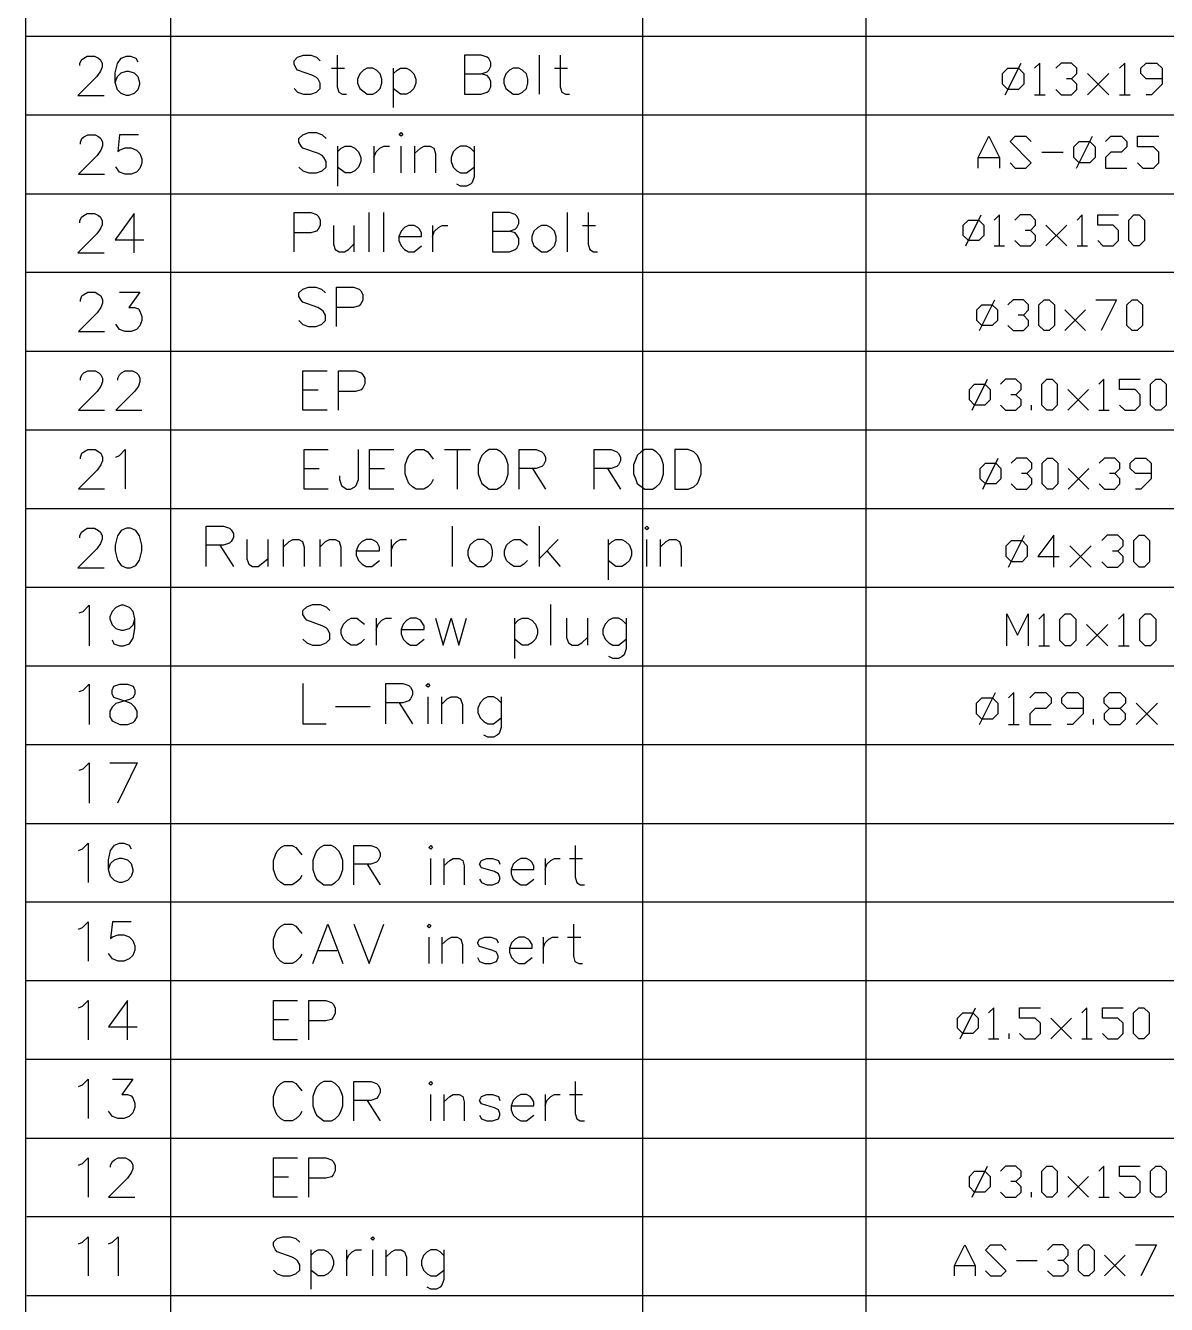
# Model space of a CAD drawing. Header units: inches. Extents: x 2 to 1172, y 492 to 1320.
# Drawn here: x 948.4 to 1066, y 628.4 to 760.3 of the extents above; entities that cross this region are included whole.
import ezdxf

# ---------------------------------------------------------------- set-up
doc = ezdxf.new("R2010")
doc.units = ezdxf.units.IN
doc.header["$MEASUREMENT"] = 0

# ---------------------------------------------------------------- blocks, each defined once
blk = doc.blocks.new('AHH1270-500010_1')
at = {"color": 4, "transparency": 33554687}
for points in [[(946.99, 546.64), (946.99, 773.82)], [(961.94, 546.64), (961.94, 773.82)], [(1010.62, 546.64), (1010.62, 773.82)], [(1033.62, 546.64), (1033.62, 773.82)], [(1160.69, 757.59), (946.99, 757.59)], [(1160.69, 749.48), (947.03, 749.48)], [(1160.65, 741.36), (946.99, 741.36)], [(1160.69, 733.26), (946.99, 733.26)], [(1160.69, 725.13), (947.03, 725.13)], [(1160.65, 717.03), (946.95, 717.03)], [(1160.65, 708.91), (946.99, 708.91)], [(1160.69, 700.8), (946.99, 700.8)], [(1160.69, 692.68), (947.03, 692.68)], [(1160.69, 684.58), (947.03, 684.58)], [(1160.69, 676.45), (947.03, 676.45)], [(1160.69, 668.35), (947.03, 668.35)], [(1160.69, 660.23), (947.03, 660.23)], [(1160.69, 652.12), (947.03, 652.12)], [(1160.72, 644), (947.03, 644)], [(1160.72, 635.9), (947.08, 635.9)], [(1160.72, 627.77), (947.08, 627.77)]]:
    blk.add_lwpolyline(points, dxfattribs=at)
at = {"transparency": 33554687}
for points in [[(952.56, 754.61), (952.56, 754.82), (952.74, 755.19), (952.95, 755.37), (953.32, 755.58), (954.08, 755.58), (954.47, 755.37), (954.69, 755.19), (954.85, 754.82), (954.85, 754.43), (954.69, 754.02), (954.3, 753.47), (952.35, 751.52), (955.06, 751.52)], [(956.21, 752.87), (956.42, 753.47), (956.81, 753.85), (957.36, 754.02), (957.58, 754.02), (958.16, 753.85), (958.53, 753.47), (958.71, 752.87), (958.71, 752.66), (958.53, 752.11), (958.16, 751.74), (957.58, 751.52), (957.36, 751.52), (956.81, 751.74), (956.42, 752.11), (956.21, 752.87), (956.21, 753.85), (956.42, 754.82), (956.81, 755.37), (957.36, 755.58), (957.77, 755.58), (958.32, 755.37), (958.53, 754.98)], [(974.64, 752.23), (975.01, 751.86), (975.61, 751.65), (976.38, 751.65), (976.96, 751.86), (977.33, 752.23), (977.33, 752.78), (977.12, 753.21), (976.96, 753.37), (976.57, 753.58), (975.01, 754.13), (974.85, 754.34), (974.64, 754.73), (974.64, 755.11), (975.01, 755.48), (975.61, 755.69), (976.38, 755.69), (976.96, 755.48), (977.33, 755.11)], [(979.09, 755.69), (979.09, 752.41), (979.27, 751.86), (979.64, 751.65), (980.06, 751.65)], [(992.21, 751.65), (993.95, 751.65), (994.54, 751.86), (994.71, 752.02), (994.93, 752.41), (994.93, 753), (994.71, 753.37), (994.54, 753.58), (993.95, 753.76), (994.54, 753.97), (994.71, 754.13), (994.93, 754.56), (994.93, 754.93), (994.71, 755.32), (994.54, 755.48), (993.95, 755.69), (992.21, 755.69), (992.21, 751.65)], [(999.94, 751.65), (999.94, 755.69)], [(1002.07, 755.69), (1002.07, 752.41), (1002.25, 751.86), (1002.62, 751.65), (1003.05, 751.65)], [(978.5, 754.34), (979.85, 754.34)], [(982.17, 751.65), (982.76, 751.65), (983.15, 751.86), (983.52, 752.23), (983.7, 752.78), (983.7, 753.21), (983.52, 753.76), (983.15, 754.13), (982.76, 754.34), (982.17, 754.34), (981.8, 754.13), (981.41, 753.76), (981.2, 753.21), (981.2, 752.78), (981.41, 752.23), (982.17, 751.65)], [(984.87, 754.34), (984.87, 750.28)], [(984.87, 753.76), (985.26, 754.13), (985.63, 754.34), (986.22, 754.34), (986.61, 754.13), (986.98, 753.76), (987.19, 753.21), (987.19, 752.78), (986.98, 752.23), (986.61, 751.86), (986.22, 751.65), (985.63, 751.65), (984.87, 752.23)], [(997.25, 751.65), (997.83, 751.65), (998.21, 751.86), (998.6, 752.23), (998.76, 752.78), (998.76, 753.21), (998.6, 753.76), (998.21, 754.13), (997.83, 754.34), (997.25, 754.34), (996.86, 754.13), (996.49, 753.76), (996.27, 753.21), (996.27, 752.78), (996.49, 752.23), (997.25, 751.65)], [(1001.49, 754.34), (1002.83, 754.34)], [(1048.25, 752.13), (1047.7, 752.68), (1047.7, 753.78), (1048.25, 754.33), (1049.33, 754.33), (1049.88, 753.78), (1049.88, 752.68), (1049.33, 752.13), (1048.25, 752.13)], [(1047.97, 751.58), (1049.62, 754.87)], [(1051.53, 751.58), (1051.53, 754.87), (1050.98, 754.33)], [(1054.81, 753.23), (1055.36, 753.78), (1055.36, 754.33), (1054.81, 754.87), (1053.73, 754.87), (1053.18, 754.33)], [(1060.31, 751.58), (1060.31, 754.87), (1059.76, 754.33)], [(1064.14, 753.23), (1062.49, 753.23), (1061.94, 753.78), (1061.94, 754.33), (1062.49, 754.87), (1063.59, 754.87), (1064.14, 754.33), (1064.14, 752.68), (1063.04, 751.58), (1062.49, 751.58)], [(992.21, 753.76), (993.95, 753.76)], [(1053.18, 752.13), (1053.73, 751.58), (1054.81, 751.58), (1055.36, 752.13), (1055.36, 752.68), (1054.81, 753.23), (1054.28, 753.23)], [(1056.46, 751.58), (1058.66, 753.78)], [(1056.46, 753.78), (1058.66, 751.58)], [(1050.98, 751.58), (1052.08, 751.58)], [(1059.76, 751.58), (1060.84, 751.58)], [(975.15, 744.15), (975.54, 743.76), (976.16, 743.54), (976.94, 743.54), (977.55, 743.76), (977.94, 744.15), (977.94, 744.71), (977.72, 745.14), (977.55, 745.32), (977.16, 745.53), (975.54, 746.1), (975.38, 746.31), (975.15, 746.7), (975.15, 747.09), (975.54, 747.48), (976.16, 747.71), (976.94, 747.71), (977.55, 747.48), (977.94, 747.09)], [(985.69, 747.32), (985.47, 747.48), (985.69, 747.71), (985.86, 747.48), (985.69, 747.32)], [(952.61, 746.5), (952.61, 746.7), (952.77, 747.09), (952.98, 747.25), (953.36, 747.46), (954.12, 747.46), (954.51, 747.25), (954.72, 747.09), (954.88, 746.7), (954.88, 746.33), (954.72, 745.9), (954.33, 745.35), (952.4, 743.42), (955.09, 743.42)], [(958.59, 747.46), (956.64, 747.46), (956.46, 745.74), (956.64, 745.9), (957.22, 746.11), (957.83, 746.11), (958.38, 745.9), (958.75, 745.53), (958.96, 744.98), (958.96, 744.55), (958.75, 744), (958.38, 743.61), (957.83, 743.42), (957.22, 743.42), (956.64, 743.61), (956.26, 744.16)], [(979.12, 746.31), (979.12, 742.16)], [(979.12, 745.71), (979.51, 746.1), (979.9, 746.31), (980.51, 746.31), (980.9, 746.1), (981.29, 745.71), (981.52, 745.14), (981.52, 744.71), (981.29, 744.15), (980.9, 743.76), (980.51, 743.54), (979.9, 743.54), (979.12, 744.15)], [(982.88, 746.31), (982.88, 743.54)], [(982.88, 745.14), (983.11, 745.71), (983.5, 746.1), (983.89, 746.31), (984.5, 746.31)], [(985.69, 743.54), (985.69, 746.31)], [(987.05, 746.31), (987.05, 743.54)], [(987.05, 745.53), (987.67, 746.1), (988.06, 746.31), (988.67, 746.31), (989.06, 746.1), (989.23, 745.53), (989.23, 743.54)], [(993.21, 745.71), (992.82, 746.1), (992.42, 746.31), (991.82, 746.31), (991.43, 746.1), (991.04, 745.71), (990.83, 745.14), (990.83, 744.71), (991.04, 744.15), (991.43, 743.76), (991.82, 743.54), (992.42, 743.54), (993.21, 744.15)], [(993.21, 746.31), (993.21, 743.15), (992.99, 742.55), (992.82, 742.37), (992.42, 742.16), (991.82, 742.16), (991.43, 742.37)], [(1045.18, 744.04), (1045.18, 745.14), (1046.27, 747.34), (1047.37, 745.14), (1047.37, 744.04)], [(1048.47, 744.59), (1049.01, 744.04), (1050.11, 744.04), (1050.66, 744.59), (1048.47, 746.79), (1049.01, 747.34), (1050.11, 747.34), (1050.66, 746.79)], [(1055.59, 744.59), (1055.04, 745.14), (1055.04, 746.24), (1055.59, 746.79), (1056.69, 746.79), (1057.24, 746.24), (1057.24, 745.14), (1056.69, 744.59), (1055.59, 744.59)], [(1055.31, 744.04), (1056.96, 747.34)], [(1058.33, 746.79), (1058.88, 747.34), (1059.97, 747.34), (1060.52, 746.79), (1060.52, 746.24), (1059.97, 745.69), (1058.88, 745.69), (1058.33, 745.14), (1058.33, 744.04), (1060.52, 744.04)], [(1061.62, 744.59), (1062.17, 744.04), (1063.27, 744.04), (1063.81, 744.59), (1063.81, 745.69), (1063.27, 746.24), (1061.62, 746.24), (1061.62, 747.34), (1063.81, 747.34)], [(1045.18, 745.14), (1047.37, 745.14)], [(1051.75, 745.69), (1053.94, 745.69)], [(952.56, 738.38), (952.56, 738.59), (952.74, 738.97), (952.95, 739.14), (953.32, 739.36), (954.08, 739.36), (954.47, 739.14), (954.69, 738.97), (954.85, 738.59), (954.85, 738.2), (954.69, 737.8), (954.3, 737.25), (952.35, 735.3), (955.06, 735.3)], [(958.16, 735.3), (958.16, 739.36), (956.21, 736.64), (959.14, 736.64)], [(974.64, 735.42), (974.64, 739.46), (976.38, 739.46), (976.96, 739.25), (977.12, 739.09), (977.33, 738.72), (977.33, 738.12), (977.12, 737.74), (976.96, 737.53), (976.38, 737.35), (974.64, 737.35)], [(982.37, 735.42), (982.37, 739.46)], [(983.91, 735.42), (983.91, 739.46)], [(995.1, 735.42), (996.84, 735.42), (997.43, 735.63), (997.6, 735.79), (997.82, 736.18), (997.82, 736.77), (997.6, 737.14), (997.43, 737.35), (996.84, 737.53), (997.43, 737.74), (997.6, 737.9), (997.82, 738.33), (997.82, 738.72), (997.6, 739.09), (997.43, 739.25), (996.84, 739.46), (995.1, 739.46), (995.1, 735.42)], [(1002.83, 735.42), (1002.83, 739.46)], [(1004.98, 739.46), (1004.98, 736.18), (1005.14, 735.63), (1005.53, 735.42), (1005.94, 735.42)], [(1044.17, 736.56), (1043.62, 737.09), (1043.62, 738.15), (1044.17, 738.68), (1045.24, 738.68), (1045.77, 738.15), (1045.77, 737.09), (1045.24, 736.56), (1044.17, 736.56)], [(1043.91, 736.02), (1045.5, 739.22)], [(1047.37, 736.02), (1047.37, 739.22), (1046.83, 738.68)], [(1050.58, 737.62), (1051.11, 738.15), (1051.11, 738.68), (1050.58, 739.22), (1049.51, 739.22), (1048.98, 738.68)], [(1055.91, 736.02), (1055.91, 739.22), (1055.38, 738.68)], [(1057.51, 736.56), (1058.04, 736.02), (1059.12, 736.02), (1059.66, 736.56), (1059.66, 737.62), (1059.12, 738.15), (1057.51, 738.15), (1057.51, 739.22), (1059.66, 739.22)], [(1061.25, 736.02), (1060.72, 736.56), (1060.72, 738.68), (1061.25, 739.22), (1061.78, 739.22), (1062.32, 738.68), (1062.32, 736.56), (1061.78, 736.02), (1061.25, 736.02)], [(978.7, 738.12), (978.7, 736.18), (978.89, 735.63), (979.28, 735.42), (979.83, 735.42), (980.26, 735.63), (980.81, 736.18)], [(980.81, 738.12), (980.81, 735.42)], [(985.46, 736.98), (987.78, 736.98), (987.78, 737.35), (987.57, 737.74), (987.39, 737.9), (987.02, 738.12), (986.43, 738.12), (986.04, 737.9), (985.67, 737.53), (985.46, 736.98), (985.46, 736.56), (985.67, 736.01), (986.04, 735.63), (986.43, 735.42), (987.02, 735.42), (987.78, 736.01)], [(988.93, 738.12), (988.93, 735.42)], [(988.93, 736.98), (989.14, 737.53), (989.52, 737.9), (989.91, 738.12), (990.49, 738.12)], [(995.1, 737.53), (996.84, 737.53)], [(1000.14, 735.42), (1000.72, 735.42), (1001.11, 735.63), (1001.49, 736.01), (1001.66, 736.56), (1001.66, 736.98), (1001.49, 737.53), (1001.11, 737.9), (1000.72, 738.12), (1000.14, 738.12), (999.77, 737.9), (999.38, 737.53), (999.16, 736.98), (999.16, 736.56), (999.38, 736.01), (1000.14, 735.42)], [(1004.38, 738.12), (1005.74, 738.12)], [(1048.98, 736.56), (1049.51, 736.02), (1050.58, 736.02), (1051.11, 736.56), (1051.11, 737.09), (1050.58, 737.62), (1050.04, 737.62)], [(1052.17, 736.02), (1054.32, 738.15)], [(1052.17, 738.15), (1054.32, 736.02)], [(1046.83, 736.02), (1047.9, 736.02)], [(1055.38, 736.02), (1056.45, 736.02)], [(975.15, 728.31), (975.54, 727.92), (976.13, 727.72), (976.89, 727.72), (977.47, 727.92), (977.87, 728.31), (977.87, 728.86), (977.65, 729.28), (977.47, 729.44), (977.1, 729.66), (975.54, 730.21), (975.36, 730.42), (975.15, 730.79), (975.15, 731.18), (975.54, 731.55), (976.13, 731.77), (976.89, 731.77), (977.47, 731.55), (977.87, 731.18)], [(979.02, 727.72), (979.02, 731.77), (980.76, 731.77), (981.34, 731.55), (981.52, 731.39), (981.73, 731), (981.73, 730.42), (981.52, 730.05), (981.34, 729.83), (980.76, 729.66), (979.02, 729.66)], [(952.61, 730.28), (952.61, 730.47), (952.77, 730.86), (952.98, 731.02), (953.36, 731.24), (954.12, 731.24), (954.51, 731.02), (954.72, 730.86), (954.88, 730.47), (954.88, 730.1), (954.72, 729.67), (954.33, 729.12), (952.4, 727.19), (955.09, 727.19)], [(956.64, 731.24), (958.75, 731.24), (957.61, 729.67), (958.2, 729.67), (958.59, 729.52), (958.75, 729.3), (958.96, 728.75), (958.96, 728.33), (958.75, 727.78), (958.38, 727.4), (957.83, 727.19), (957.22, 727.19), (956.64, 727.4), (956.26, 727.94)], [(1045.31, 727.28), (1046.9, 730.47)], [(1049.85, 728.88), (1050.38, 729.41), (1050.38, 729.94), (1049.85, 730.47), (1048.78, 730.47), (1048.25, 729.94)], [(1051.98, 727.28), (1051.44, 727.81), (1051.44, 729.94), (1051.98, 730.47), (1052.51, 730.47), (1053.04, 729.94), (1053.04, 727.81), (1052.51, 727.28), (1051.98, 727.28)], [(1057.31, 730.47), (1059.46, 730.47), (1057.85, 727.28)], [(1061.06, 727.28), (1060.52, 727.81), (1060.52, 729.94), (1061.06, 730.47), (1061.59, 730.47), (1062.12, 729.94), (1062.12, 727.81), (1061.59, 727.28), (1061.06, 727.28)], [(1045.57, 727.81), (1045.04, 728.34), (1045.04, 729.41), (1045.57, 729.94), (1046.64, 729.94), (1047.17, 729.41), (1047.17, 728.34), (1046.64, 727.81), (1045.57, 727.81)], [(1054.12, 727.28), (1056.25, 729.41)], [(1054.12, 729.41), (1056.25, 727.28)], [(1048.25, 727.81), (1048.78, 727.28), (1049.85, 727.28), (1050.38, 727.81), (1050.38, 728.34), (1049.85, 728.88), (1049.32, 728.88)], [(952.61, 722.16), (952.61, 722.37), (952.77, 722.74), (952.98, 722.92), (953.36, 723.13), (954.12, 723.13), (954.51, 722.92), (954.72, 722.74), (954.88, 722.37), (954.88, 722), (954.72, 721.57), (954.33, 721.02), (952.4, 719.07), (955.09, 719.07)], [(956.46, 722.16), (956.46, 722.37), (956.64, 722.74), (956.85, 722.92), (957.22, 723.13), (957.99, 723.13), (958.38, 722.92), (958.59, 722.74), (958.75, 722.37), (958.75, 722), (958.59, 721.57), (958.2, 721.02), (956.26, 719.07), (958.96, 719.07)], [(978.06, 719.07), (975.56, 719.07), (975.56, 723.13), (978.06, 723.13)], [(979.23, 719.07), (979.23, 723.13), (980.97, 723.13), (981.55, 722.92), (981.73, 722.74), (981.94, 722.37), (981.94, 721.78), (981.73, 721.39), (981.55, 721.18), (980.97, 721.02), (979.23, 721.02)], [(1044.81, 719.6), (1044.28, 720.13), (1044.28, 721.22), (1044.81, 721.75), (1045.88, 721.75), (1046.41, 721.22), (1046.41, 720.13), (1045.88, 719.6), (1044.81, 719.6)], [(1044.55, 719.07), (1046.14, 722.28)], [(1049.07, 720.67), (1049.62, 721.22), (1049.62, 721.75), (1049.07, 722.28), (1048, 722.28), (1047.47, 721.75)], [(1052.28, 719.07), (1051.75, 719.6), (1051.75, 721.75), (1052.28, 722.28), (1052.81, 722.28), (1053.34, 721.75), (1053.34, 719.6), (1052.81, 719.07), (1052.28, 719.07)], [(1054.42, 719.07), (1056.55, 721.22)], [(1054.42, 721.22), (1056.55, 719.07)], [(1058.15, 719.07), (1058.15, 722.28), (1057.62, 721.75)], [(1059.76, 719.6), (1060.29, 719.07), (1061.36, 719.07), (1061.89, 719.6), (1061.89, 720.67), (1061.36, 721.22), (1059.76, 721.22), (1059.76, 722.28), (1061.89, 722.28)], [(1063.49, 719.07), (1062.95, 719.6), (1062.95, 721.75), (1063.49, 722.28), (1064.02, 722.28), (1064.57, 721.75), (1064.57, 719.6), (1064.02, 719.07), (1063.49, 719.07)], [(975.56, 721.18), (977.14, 721.18)], [(1047.47, 719.6), (1048, 719.07), (1049.07, 719.07), (1049.62, 719.6), (1049.62, 720.13), (1049.07, 720.67), (1048.54, 720.67)], [(1050.68, 719.07), (1050.68, 719.6)], [(1057.62, 719.07), (1058.68, 719.07)], [(952.61, 714.05), (952.61, 714.25), (952.77, 714.64), (952.98, 714.8), (953.36, 715.01), (954.12, 715.01), (954.51, 714.8), (954.72, 714.64), (954.88, 714.25), (954.88, 713.87), (954.72, 713.45), (954.33, 712.9), (952.4, 710.97), (955.09, 710.97)], [(956.26, 714.25), (956.64, 714.42), (957.22, 715.01), (957.22, 710.97)], [(978.15, 710.95), (975.67, 710.95), (975.67, 715.01), (978.15, 715.01)], [(979.34, 712.3), (979.34, 711.92), (979.55, 711.32), (979.71, 711.16), (980.1, 710.95), (980.47, 710.95), (980.9, 711.16), (981.06, 711.32), (981.27, 711.92), (981.27, 715.01)], [(984.92, 710.95), (982.42, 710.95), (982.42, 715.01), (984.92, 715.01)], [(989, 711.92), (988.79, 711.53), (988.42, 711.16), (988.04, 710.95), (987.23, 710.95), (986.86, 711.16), (986.47, 711.53), (986.31, 711.92), (986.09, 712.51), (986.09, 713.43), (986.31, 714.03), (986.47, 714.41), (986.86, 714.8), (987.23, 715.01), (988.04, 715.01), (988.42, 714.8), (989, 714.03)], [(990.15, 715.01), (992.85, 715.01)], [(991.5, 710.95), (991.5, 715.01)], [(994.77, 710.95), (995.56, 710.95), (995.95, 711.16), (996.33, 711.53), (996.54, 711.92), (996.72, 712.51), (996.72, 713.43), (996.54, 714.03), (996.33, 714.41), (995.95, 714.8), (995.56, 715.01), (994.77, 715.01), (994.39, 714.8), (994, 714.41), (993.84, 714.03), (993.63, 713.43), (993.63, 712.51), (993.84, 711.92), (994, 711.53), (994.77, 710.95)], [(997.87, 710.95), (997.87, 715.01), (999.61, 715.01), (1000.19, 714.8), (1000.37, 714.62), (1000.58, 714.25), (1000.58, 713.86), (1000.37, 713.43), (1000.19, 713.27), (999.61, 713.06), (997.87, 713.06)], [(1005.6, 710.95), (1005.6, 715.01), (1007.34, 715.01), (1007.92, 714.8), (1008.1, 714.62), (1008.31, 714.25), (1008.31, 713.86), (1008.1, 713.43), (1007.92, 713.27), (1007.34, 713.06), (1005.6, 713.06)], [(1010.8, 710.95), (1011.6, 710.95), (1011.99, 711.16), (1012.36, 711.53), (1012.57, 711.92), (1012.75, 712.51), (1012.75, 713.43), (1012.57, 714.03), (1012.36, 714.41), (1011.99, 714.8), (1011.6, 715.01), (1010.8, 715.01), (1010.43, 714.8), (1010.03, 714.41), (1009.88, 714.03), (1009.66, 713.43), (1009.66, 712.51), (1009.88, 711.92), (1010.03, 711.53), (1010.8, 710.95)], [(1013.92, 710.95), (1015.27, 710.95), (1015.85, 711.16), (1016.24, 711.53), (1016.4, 711.92), (1016.61, 712.51), (1016.61, 713.43), (1016.4, 714.03), (1016.24, 714.41), (1015.85, 714.8), (1015.27, 715.01), (1013.92, 715.01), (1013.92, 710.95)], [(1045.93, 711.48), (1045.38, 712.01), (1045.38, 713.08), (1045.93, 713.61), (1046.99, 713.61), (1047.53, 713.08), (1047.53, 712.01), (1046.99, 711.48), (1045.93, 711.48)], [(1045.65, 710.95), (1047.26, 714.14)], [(1050.19, 712.54), (1050.72, 713.08), (1050.72, 713.61), (1050.19, 714.14), (1049.12, 714.14), (1048.59, 713.61)], [(1052.33, 710.95), (1051.8, 711.48), (1051.8, 713.61), (1052.33, 714.14), (1052.86, 714.14), (1053.4, 713.61), (1053.4, 711.48), (1052.86, 710.95), (1052.33, 710.95)], [(1059.27, 712.54), (1059.8, 713.08), (1059.8, 713.61), (1059.27, 714.14), (1058.2, 714.14), (1057.67, 713.61)], [(1063.01, 712.54), (1061.41, 712.54), (1060.86, 713.08), (1060.86, 713.61), (1061.41, 714.14), (1062.48, 714.14), (1063.01, 713.61), (1063.01, 712.01), (1061.94, 710.95), (1061.41, 710.95)], [(975.67, 713.06), (977.23, 713.06)], [(982.42, 713.06), (983.98, 713.06)], [(999.23, 713.06), (1000.58, 710.95)], [(1006.95, 713.06), (1008.31, 710.95)], [(1048.59, 711.48), (1049.12, 710.95), (1050.19, 710.95), (1050.72, 711.48), (1050.72, 712.01), (1050.19, 712.54), (1049.65, 712.54)], [(1054.46, 710.95), (1056.61, 713.08)], [(1054.46, 713.08), (1056.61, 710.95)], [(1057.67, 711.48), (1058.2, 710.95), (1059.27, 710.95), (1059.8, 711.48), (1059.8, 712.01), (1059.27, 712.54), (1058.73, 712.54)], [(952.56, 705.93), (952.56, 706.14), (952.74, 706.51), (952.95, 706.69), (953.32, 706.9), (954.08, 706.9), (954.47, 706.69), (954.69, 706.51), (954.85, 706.14), (954.85, 705.77), (954.69, 705.34), (954.3, 704.79), (952.35, 702.84), (955.06, 702.84)], [(957.36, 702.84), (957.77, 702.84), (958.32, 703.06), (958.71, 703.61), (958.93, 704.58), (958.93, 705.17), (958.71, 706.14), (958.32, 706.69), (957.77, 706.9), (957.36, 706.9), (956.81, 706.69), (956.42, 706.14), (956.21, 705.17), (956.21, 704.58), (956.42, 703.61), (956.81, 703.06), (957.36, 702.84)], [(965.59, 702.97), (965.59, 707.13), (967.37, 707.13), (967.99, 706.92), (968.15, 706.74), (968.38, 706.35), (968.38, 705.96), (968.15, 705.54), (967.99, 705.36), (967.37, 705.15), (965.59, 705.15)], [(990.99, 702.97), (990.99, 707.13)], [(999.91, 707.13), (999.91, 702.97)], [(1011.03, 706.74), (1010.82, 706.92), (1011.03, 707.13), (1011.21, 706.92), (1011.03, 706.74)], [(969.76, 705.75), (969.76, 703.75), (969.97, 703.2), (970.36, 702.97), (970.93, 702.97), (971.92, 703.75)], [(971.92, 705.75), (971.92, 702.97)], [(973.52, 705.75), (973.52, 702.97)], [(973.52, 704.97), (974.14, 705.54), (974.53, 705.75), (975.13, 705.75), (975.52, 705.54), (975.7, 704.97), (975.7, 702.97)], [(977.3, 705.75), (977.3, 702.97)], [(977.3, 704.97), (977.9, 705.54), (978.29, 705.75), (978.89, 705.75), (979.28, 705.54), (979.46, 704.97), (979.46, 702.97)], [(981.06, 704.58), (983.45, 704.58), (983.45, 704.97), (983.24, 705.36), (983.06, 705.54), (982.67, 705.75), (982.07, 705.75), (981.68, 705.54), (981.29, 705.15), (981.06, 704.58), (981.06, 704.14), (981.29, 703.59), (981.68, 703.2), (982.07, 702.97), (982.67, 702.97), (983.45, 703.59)], [(984.64, 705.75), (984.64, 702.97)], [(984.64, 704.58), (984.85, 705.15), (985.24, 705.54), (985.63, 705.75), (986.24, 705.75)], [(993.56, 702.97), (994.18, 702.97), (994.57, 703.2), (994.96, 703.59), (995.12, 704.14), (995.12, 704.58), (994.96, 705.15), (994.57, 705.54), (994.18, 705.75), (993.56, 705.75), (993.17, 705.54), (992.78, 705.15), (992.57, 704.58), (992.57, 704.14), (992.78, 703.59), (993.56, 702.97)], [(998.72, 703.59), (998.33, 703.2), (997.94, 702.97), (997.34, 702.97), (996.95, 703.2), (996.56, 703.59), (996.34, 704.14), (996.34, 704.58), (996.56, 705.15), (996.95, 705.54), (997.34, 705.75), (997.94, 705.75), (998.72, 705.15)], [(999.91, 703.75), (1001.89, 705.75)], [(1007.04, 705.75), (1007.04, 701.58)], [(1007.04, 705.15), (1007.43, 705.54), (1007.82, 705.75), (1008.44, 705.75), (1008.83, 705.54), (1009.22, 705.15), (1009.43, 704.58), (1009.43, 704.14), (1009.22, 703.59), (1008.83, 703.2), (1008.44, 702.97), (1007.82, 702.97), (1007.04, 703.59)], [(1011.03, 702.97), (1011.03, 705.75)], [(1012.39, 705.75), (1012.39, 702.97)], [(1012.39, 704.97), (1013.01, 705.54), (1013.4, 705.75), (1014.01, 705.75), (1014.4, 705.54), (1014.57, 704.97), (1014.57, 702.97)], [(1048.61, 703.45), (1048.06, 704), (1048.06, 705.1), (1048.61, 705.64), (1049.71, 705.64), (1050.24, 705.1), (1050.24, 704), (1049.71, 703.45), (1048.61, 703.45)], [(1048.32, 702.9), (1049.97, 706.19)], [(1052.99, 702.9), (1052.99, 706.19), (1051.34, 704), (1053.54, 704)], [(1059.57, 704.55), (1060.12, 705.1), (1060.12, 705.64), (1059.57, 706.19), (1058.47, 706.19), (1057.92, 705.64)], [(1061.77, 702.9), (1061.22, 703.45), (1061.22, 705.64), (1061.77, 706.19), (1062.3, 706.19), (1062.85, 705.64), (1062.85, 703.45), (1062.3, 702.9), (1061.77, 702.9)], [(966.98, 705.15), (968.38, 702.97)], [(1000.69, 704.58), (1002.07, 702.97)], [(1054.64, 702.9), (1056.82, 705.1)], [(1054.64, 705.1), (1056.82, 702.9)], [(1057.92, 703.45), (1058.47, 702.9), (1059.57, 702.9), (1060.12, 703.45), (1060.12, 704), (1059.57, 704.55), (1059.02, 704.55)], [(952.49, 698.18), (952.88, 698.34), (953.5, 698.96), (953.5, 694.79)], [(955.89, 695.39), (956.05, 695), (956.67, 694.79), (957.06, 694.79), (957.67, 695), (958.06, 695.57), (958.23, 696.56), (958.23, 697.56), (958.06, 698.34), (957.67, 698.73), (957.06, 698.96), (956.83, 698.96), (956.28, 698.73), (955.89, 698.34), (955.66, 697.77), (955.66, 697.56), (955.89, 696.95), (956.28, 696.56), (956.83, 696.39), (957.06, 696.39), (957.67, 696.56), (958.06, 696.95), (958.23, 697.56)], [(975.56, 695.47), (975.95, 695.08), (976.55, 694.86), (977.33, 694.86), (977.94, 695.08), (978.33, 695.47), (978.33, 696.03), (978.11, 696.46), (977.94, 696.64), (977.55, 696.85), (975.95, 697.42), (975.77, 697.63), (975.56, 698.02), (975.56, 698.43), (975.95, 698.82), (976.55, 699.03), (977.33, 699.03), (977.94, 698.82), (978.33, 698.43)], [(1001.13, 694.86), (1001.13, 699.03)], [(981.91, 695.47), (981.52, 695.08), (981.13, 694.86), (980.53, 694.86), (980.14, 695.08), (979.74, 695.47), (979.51, 696.03), (979.51, 696.46), (979.74, 697.03), (980.14, 697.42), (980.53, 697.63), (981.13, 697.63), (981.91, 697.03)], [(983.1, 697.63), (983.1, 694.86)], [(983.1, 696.46), (983.31, 697.03), (983.7, 697.42), (984.09, 697.63), (984.69, 697.63)], [(985.67, 696.46), (988.06, 696.46), (988.06, 696.85), (987.83, 697.24), (987.67, 697.42), (987.28, 697.63), (986.66, 697.63), (986.27, 697.42), (985.88, 697.03), (985.67, 696.46), (985.67, 696.03), (985.88, 695.47), (986.27, 695.08), (986.66, 694.86), (987.28, 694.86), (988.06, 695.47)], [(989.23, 697.63), (990.01, 694.86), (990.85, 697.63), (991.63, 694.86), (992.41, 697.63)], [(997.37, 697.63), (997.37, 693.48)], [(997.37, 697.03), (997.76, 697.42), (998.15, 697.63), (998.76, 697.63), (999.15, 697.42), (999.54, 697.03), (999.75, 696.46), (999.75, 696.03), (999.54, 695.47), (999.15, 695.08), (998.76, 694.86), (998.15, 694.86), (997.37, 695.47)], [(1002.73, 697.63), (1002.73, 695.64), (1002.94, 695.08), (1003.33, 694.86), (1003.9, 694.86), (1004.32, 695.08), (1004.89, 695.64)], [(1004.89, 697.63), (1004.89, 694.86)], [(1008.88, 697.03), (1008.49, 697.42), (1008.1, 697.63), (1007.5, 697.63), (1007.11, 697.42), (1006.72, 697.03), (1006.49, 696.46), (1006.49, 696.03), (1006.72, 695.47), (1007.11, 695.08), (1007.5, 694.86), (1008.1, 694.86), (1008.88, 695.47)], [(1008.88, 697.63), (1008.88, 694.47), (1008.67, 693.87), (1008.49, 693.69), (1008.1, 693.48), (1007.5, 693.48), (1007.11, 693.69)], [(1048.13, 694.79), (1048.13, 698.07), (1049.23, 695.89), (1050.33, 698.07), (1050.33, 694.79)], [(1051.98, 694.79), (1051.98, 698.07), (1051.43, 697.52)], [(1054.16, 694.79), (1053.61, 695.34), (1053.61, 697.52), (1054.16, 698.07), (1054.71, 698.07), (1055.26, 697.52), (1055.26, 695.34), (1054.71, 694.79), (1054.16, 694.79)], [(1060.19, 694.79), (1060.19, 698.07), (1059.64, 697.52)], [(1062.39, 694.79), (1061.84, 695.34), (1061.84, 697.52), (1062.39, 698.07), (1062.94, 698.07), (1063.49, 697.52), (1063.49, 695.34), (1062.94, 694.79), (1062.39, 694.79)], [(1056.36, 694.79), (1058.56, 696.97)], [(1056.36, 696.97), (1058.56, 694.79)], [(1051.43, 694.79), (1052.53, 694.79)], [(1059.64, 694.79), (1060.74, 694.79)], [(975.56, 690.91), (975.56, 686.74), (977.94, 686.74)], [(984.09, 686.74), (984.09, 690.91), (985.86, 690.91), (986.47, 690.69), (986.64, 690.52), (986.86, 690.13), (986.86, 689.74), (986.64, 689.31), (986.47, 689.13), (985.86, 688.92), (984.09, 688.92)], [(988.47, 690.52), (988.24, 690.69), (988.47, 690.91), (988.63, 690.69), (988.47, 690.52)], [(952.49, 690.06), (952.88, 690.23), (953.5, 690.84), (953.5, 686.67)], [(956.67, 686.67), (957.45, 686.67), (958.06, 686.88), (958.23, 687.06), (958.45, 687.45), (958.45, 688.05), (958.23, 688.46), (957.84, 688.85), (957.28, 689.06), (956.05, 689.45), (955.89, 689.84), (955.89, 690.23), (956.05, 690.62), (956.67, 690.84), (957.45, 690.84), (958.06, 690.62), (958.23, 690.23), (958.23, 689.84), (958.06, 689.45), (957.67, 689.24), (956.28, 688.85), (955.89, 688.46), (955.66, 688.05), (955.66, 687.45), (955.89, 687.06), (956.67, 686.67)], [(1045.31, 686.67), (1046.96, 689.97)], [(1048.87, 686.67), (1048.87, 689.97), (1048.32, 689.42)], [(1050.52, 689.42), (1051.05, 689.97), (1052.15, 689.97), (1052.7, 689.42), (1052.7, 688.87), (1052.15, 688.32), (1051.05, 688.32), (1050.52, 687.77), (1050.52, 686.67), (1052.7, 686.67)], [(1056, 688.32), (1054.35, 688.32), (1053.8, 688.87), (1053.8, 689.42), (1054.35, 689.97), (1055.45, 689.97), (1056, 689.42), (1056, 687.77), (1054.9, 686.67), (1054.35, 686.67)], [(1058.73, 686.67), (1059.83, 686.67), (1060.38, 687.22), (1060.38, 687.77), (1059.83, 688.32), (1058.73, 688.32), (1058.18, 688.87), (1058.18, 689.42), (1058.73, 689.97), (1059.83, 689.97), (1060.38, 689.42), (1060.38, 688.87), (1059.83, 688.32)], [(978.93, 688.53), (982.48, 688.53)], [(985.47, 688.92), (986.86, 686.74)], [(988.47, 686.74), (988.47, 689.52)], [(989.84, 689.52), (989.84, 686.74)], [(989.84, 688.74), (990.44, 689.31), (990.83, 689.52), (991.43, 689.52), (991.82, 689.31), (992, 688.74), (992, 686.74)], [(995.99, 688.92), (995.6, 689.31), (995.21, 689.52), (994.61, 689.52), (994.22, 689.31), (993.83, 688.92), (993.6, 688.35), (993.6, 687.91), (993.83, 687.36), (994.22, 686.97), (994.61, 686.74), (995.21, 686.74), (995.99, 687.36)], [(995.99, 689.52), (995.99, 686.35), (995.78, 685.75), (995.6, 685.57), (995.21, 685.36), (994.61, 685.36), (994.22, 685.57)], [(1045.57, 687.22), (1045.02, 687.77), (1045.02, 688.87), (1045.57, 689.42), (1046.67, 689.42), (1047.22, 688.87), (1047.22, 687.77), (1046.67, 687.22), (1045.57, 687.22)], [(1058.73, 688.32), (1058.18, 687.77), (1058.18, 687.22), (1058.73, 686.67)], [(1061.48, 686.67), (1063.66, 688.87)], [(1061.48, 688.87), (1063.66, 686.67)], [(1057.08, 686.67), (1057.08, 687.22)], [(1048.32, 686.67), (1049.42, 686.67)], [(952.49, 681.95), (952.88, 682.11), (953.5, 682.73), (953.5, 678.56)], [(955.66, 682.73), (958.45, 682.73), (956.44, 678.56)], [(952.43, 673.69), (952.81, 673.87), (953.41, 674.45), (953.41, 670.39)], [(955.52, 671.74), (955.73, 672.34), (956.11, 672.71), (956.65, 672.89), (956.87, 672.89), (957.47, 672.71), (957.84, 672.34), (958.02, 671.74), (958.02, 671.52), (957.84, 670.99), (957.47, 670.6), (956.87, 670.39), (956.65, 670.39), (956.11, 670.6), (955.73, 670.99), (955.52, 671.74), (955.52, 672.71), (955.73, 673.69), (956.11, 674.24), (956.65, 674.45), (957.08, 674.45), (957.63, 674.24), (957.84, 673.87)], [(975.44, 671.12), (975.22, 670.74), (974.83, 670.37), (974.46, 670.16), (973.64, 670.16), (973.27, 670.37), (972.9, 670.74), (972.72, 671.12), (972.51, 671.72), (972.51, 672.64), (972.72, 673.24), (972.9, 673.62), (973.27, 673.99), (973.64, 674.2), (974.46, 674.2), (974.83, 673.99), (975.44, 673.24)], [(977.71, 670.16), (978.5, 670.16), (978.89, 670.37), (979.27, 670.74), (979.48, 671.12), (979.66, 671.72), (979.66, 672.64), (979.48, 673.24), (979.27, 673.62), (978.89, 673.99), (978.5, 674.2), (977.71, 674.2), (977.33, 673.99), (976.94, 673.62), (976.78, 673.24), (976.57, 672.64), (976.57, 671.72), (976.78, 671.12), (976.94, 670.74), (977.71, 670.16)], [(980.81, 670.16), (980.81, 674.2), (982.55, 674.2), (983.15, 673.99), (983.31, 673.83), (983.52, 673.46), (983.52, 673.07), (983.31, 672.64), (983.15, 672.48), (982.55, 672.27), (980.81, 672.27)], [(988.75, 673.83), (988.54, 673.99), (988.75, 674.2), (988.93, 673.99), (988.75, 673.83)], [(1003.63, 674.2), (1003.63, 670.92), (1003.79, 670.37), (1004.16, 670.16), (1004.59, 670.16)], [(988.75, 670.16), (988.75, 672.85)], [(990.08, 672.85), (990.08, 670.16)], [(990.08, 672.09), (990.69, 672.64), (991.06, 672.85), (991.66, 672.85), (992.03, 672.64), (992.19, 672.09), (992.19, 670.16)], [(993.76, 670.74), (993.97, 670.37), (994.52, 670.16), (995.12, 670.16), (995.71, 670.37), (995.87, 670.74), (995.87, 670.92), (995.71, 671.29), (995.32, 671.51), (993.97, 671.88), (993.76, 672.27), (993.97, 672.64), (994.52, 672.85), (995.12, 672.85), (995.71, 672.64), (995.87, 672.27)], [(997.04, 671.72), (999.38, 671.72), (999.38, 672.09), (999.16, 672.48), (998.99, 672.64), (998.61, 672.85), (998.01, 672.85), (997.64, 672.64), (997.25, 672.27), (997.04, 671.72), (997.04, 671.29), (997.25, 670.74), (997.64, 670.37), (998.01, 670.16), (998.61, 670.16), (999.38, 670.74)], [(1000.53, 672.85), (1000.53, 670.16)], [(1000.53, 671.72), (1000.72, 672.27), (1001.11, 672.64), (1001.49, 672.85), (1002.09, 672.85)], [(1003.03, 672.85), (1004.38, 672.85)], [(982.17, 672.27), (983.52, 670.16)], [(952.43, 665.58), (952.81, 665.74), (953.41, 666.33), (953.41, 662.28)], [(957.84, 666.33), (955.91, 666.33), (955.73, 664.61), (955.91, 664.77), (956.5, 664.98), (957.08, 664.98), (957.63, 664.77), (958.02, 664.39), (958.23, 663.85), (958.23, 663.42), (958.02, 662.87), (957.63, 662.5), (957.08, 662.28), (956.5, 662.28), (955.91, 662.5), (955.52, 663.05)], [(975.44, 663.01), (975.22, 662.64), (974.83, 662.25), (974.46, 662.04), (973.64, 662.04), (973.27, 662.25), (972.9, 662.64), (972.72, 663.01), (972.51, 663.6), (972.51, 664.54), (972.72, 665.12), (972.9, 665.51), (973.27, 665.88), (973.64, 666.1), (974.46, 666.1), (974.83, 665.88), (975.44, 665.12)], [(976.57, 662.04), (978.13, 666.1), (979.66, 662.04)], [(980.81, 666.1), (982.39, 662.04), (983.89, 666.1)], [(988.56, 665.71), (988.35, 665.88), (988.56, 666.1), (988.74, 665.88), (988.56, 665.71)], [(1003.44, 666.1), (1003.44, 662.8), (1003.6, 662.25), (1003.99, 662.04), (1004.4, 662.04)], [(988.56, 662.04), (988.56, 664.75)], [(989.89, 664.75), (989.89, 662.04)], [(989.89, 663.99), (990.49, 664.54), (990.86, 664.75), (991.47, 664.75), (991.84, 664.54), (992.02, 663.99), (992.02, 662.04)], [(993.56, 662.64), (993.77, 662.25), (994.32, 662.04), (994.93, 662.04), (995.51, 662.25), (995.69, 662.64), (995.69, 662.8), (995.51, 663.19), (995.14, 663.38), (993.77, 663.77), (993.56, 664.15), (993.77, 664.54), (994.32, 664.75), (994.93, 664.75), (995.51, 664.54), (995.69, 664.15)], [(996.86, 663.6), (999.18, 663.6), (999.18, 663.99), (998.97, 664.36), (998.79, 664.54), (998.42, 664.75), (997.82, 664.75), (997.44, 664.54), (997.05, 664.15), (996.86, 663.6), (996.86, 663.19), (997.05, 662.64), (997.44, 662.25), (997.82, 662.04), (998.42, 662.04), (999.18, 662.64)], [(1000.33, 664.75), (1000.33, 662.04)], [(1000.33, 663.6), (1000.55, 664.15), (1000.92, 664.54), (1001.29, 664.75), (1001.89, 664.75)], [(1002.83, 664.75), (1004.2, 664.75)], [(977.16, 663.38), (979.05, 663.38)], [(952.43, 657.46), (952.81, 657.64), (953.41, 658.22), (953.41, 654.16)], [(957.47, 654.16), (957.47, 658.22), (955.52, 655.51), (958.45, 655.51)], [(975.01, 654.16), (972.51, 654.16), (972.51, 658.22), (975.01, 658.22)], [(976.18, 654.16), (976.18, 658.22), (977.92, 658.22), (978.5, 658.01), (978.68, 657.83), (978.89, 657.46), (978.89, 656.88), (978.68, 656.49), (978.5, 656.27), (977.92, 656.11), (976.18, 656.11)], [(1043.59, 654.8), (1043.06, 655.35), (1043.06, 656.41), (1043.59, 656.95), (1044.65, 656.95), (1045.18, 656.41), (1045.18, 655.35), (1044.65, 654.8), (1043.59, 654.8)], [(1043.32, 654.27), (1044.92, 657.48)], [(1046.8, 654.27), (1046.8, 657.48), (1046.25, 656.95)], [(1049.46, 654.8), (1049.99, 654.27), (1051.05, 654.27), (1051.6, 654.8), (1051.6, 655.88), (1051.05, 656.41), (1049.46, 656.41), (1049.46, 657.48), (1051.6, 657.48)], [(1056.39, 654.27), (1056.39, 657.48), (1055.86, 656.95)], [(1058.01, 654.8), (1058.54, 654.27), (1059.6, 654.27), (1060.13, 654.8), (1060.13, 655.88), (1059.6, 656.41), (1058.01, 656.41), (1058.01, 657.48), (1060.13, 657.48)], [(1061.75, 654.27), (1061.2, 654.8), (1061.2, 656.95), (1061.75, 657.48), (1062.28, 657.48), (1062.81, 656.95), (1062.81, 654.8), (1062.28, 654.27), (1061.75, 654.27)], [(972.51, 656.27), (974.07, 656.27)], [(1052.67, 654.27), (1054.8, 656.41)], [(1052.67, 656.41), (1054.8, 654.27)], [(1046.25, 654.27), (1047.33, 654.27)], [(1048.39, 654.27), (1048.39, 654.8)], [(1055.86, 654.27), (1056.94, 654.27)], [(952.43, 649.36), (952.81, 649.52), (953.41, 650.1), (953.41, 646.06)], [(955.91, 650.1), (958.02, 650.1), (956.87, 648.54), (957.47, 648.54), (957.84, 648.38), (958.02, 648.17), (958.23, 647.62), (958.23, 647.19), (958.02, 646.64), (957.63, 646.27), (957.08, 646.06), (956.5, 646.06), (955.91, 646.27), (955.52, 646.82)], [(975.44, 646.78), (975.22, 646.41), (974.83, 646.02), (974.46, 645.81), (973.64, 645.81), (973.27, 646.02), (972.9, 646.41), (972.72, 646.78), (972.51, 647.37), (972.51, 648.31), (972.72, 648.9), (972.9, 649.29), (973.27, 649.66), (973.64, 649.87), (974.46, 649.87), (974.83, 649.66), (975.44, 648.9)], [(977.71, 645.81), (978.5, 645.81), (978.89, 646.02), (979.27, 646.41), (979.48, 646.78), (979.66, 647.37), (979.66, 648.31), (979.48, 648.9), (979.27, 649.29), (978.89, 649.66), (978.5, 649.87), (977.71, 649.87), (977.33, 649.66), (976.94, 649.29), (976.78, 648.9), (976.57, 648.31), (976.57, 647.37), (976.78, 646.78), (976.94, 646.41), (977.71, 645.81)], [(980.81, 645.81), (980.81, 649.87), (982.55, 649.87), (983.15, 649.66), (983.31, 649.5), (983.52, 649.11), (983.52, 648.74), (983.31, 648.31), (983.15, 648.13), (982.55, 647.92), (980.81, 647.92)], [(988.75, 649.5), (988.54, 649.66), (988.75, 649.87), (988.93, 649.66), (988.75, 649.5)], [(1003.63, 649.87), (1003.63, 646.57), (1003.79, 646.02), (1004.16, 645.81), (1004.59, 645.81)], [(982.17, 647.92), (983.52, 645.81)], [(988.75, 645.81), (988.75, 648.52)], [(990.08, 648.52), (990.08, 645.81)], [(990.08, 647.76), (990.69, 648.31), (991.06, 648.52), (991.66, 648.52), (992.03, 648.31), (992.19, 647.76), (992.19, 645.81)], [(993.76, 646.41), (993.97, 646.02), (994.52, 645.81), (995.12, 645.81), (995.71, 646.02), (995.87, 646.41), (995.87, 646.57), (995.71, 646.96), (995.32, 647.16), (993.97, 647.55), (993.76, 647.92), (993.97, 648.31), (994.52, 648.52), (995.12, 648.52), (995.71, 648.31), (995.87, 647.92)], [(997.04, 647.37), (999.38, 647.37), (999.38, 647.76), (999.16, 648.13), (998.99, 648.31), (998.61, 648.52), (998.01, 648.52), (997.64, 648.31), (997.25, 647.92), (997.04, 647.37), (997.04, 646.96), (997.25, 646.41), (997.64, 646.02), (998.01, 645.81), (998.61, 645.81), (999.38, 646.41)], [(1000.53, 648.52), (1000.53, 645.81)], [(1000.53, 647.37), (1000.72, 647.92), (1001.11, 648.31), (1001.49, 648.52), (1002.09, 648.52)], [(1003.03, 648.52), (1004.38, 648.52)], [(952.43, 641.23), (952.81, 641.41), (953.41, 642), (953.41, 637.94)], [(955.73, 641.02), (955.73, 641.23), (955.91, 641.62), (956.11, 641.78), (956.5, 642), (957.26, 642), (957.63, 641.78), (957.84, 641.62), (958.02, 641.23), (958.02, 640.86), (957.84, 640.44), (957.47, 639.89), (955.52, 637.94), (958.23, 637.94)], [(975.01, 637.94), (972.51, 637.94), (972.51, 642), (975.01, 642)], [(976.18, 637.94), (976.18, 642), (977.92, 642), (978.5, 641.78), (978.68, 641.62), (978.89, 641.23), (978.89, 640.65), (978.68, 640.26), (978.5, 640.05), (977.92, 639.89), (976.18, 639.89)], [(1044.55, 637.94), (1046.14, 641.15)], [(1049.07, 639.55), (1049.62, 640.08), (1049.62, 640.61), (1049.07, 641.15), (1048, 641.15), (1047.47, 640.61)], [(1052.28, 637.94), (1051.75, 638.47), (1051.75, 640.61), (1052.28, 641.15), (1052.81, 641.15), (1053.34, 640.61), (1053.34, 638.47), (1052.81, 637.94), (1052.28, 637.94)], [(1058.15, 637.94), (1058.15, 641.15), (1057.62, 640.61)], [(1059.76, 638.47), (1060.29, 637.94), (1061.36, 637.94), (1061.89, 638.47), (1061.89, 639.55), (1061.36, 640.08), (1059.76, 640.08), (1059.76, 641.15), (1061.89, 641.15)], [(1063.49, 637.94), (1062.95, 638.47), (1062.95, 640.61), (1063.49, 641.15), (1064.02, 641.15), (1064.57, 640.61), (1064.57, 638.47), (1064.02, 637.94), (1063.49, 637.94)], [(972.51, 640.05), (974.07, 640.05)], [(1044.81, 638.47), (1044.28, 639), (1044.28, 640.08), (1044.81, 640.61), (1045.88, 640.61), (1046.41, 640.08), (1046.41, 639), (1045.88, 638.47), (1044.81, 638.47)], [(1047.47, 638.47), (1048, 637.94), (1049.07, 637.94), (1049.62, 638.47), (1049.62, 639), (1049.07, 639.55), (1048.54, 639.55)], [(1054.42, 637.94), (1056.55, 640.08)], [(1054.42, 640.08), (1056.55, 637.94)], [(1050.68, 637.94), (1050.68, 638.47)], [(1057.62, 637.94), (1058.68, 637.94)], [(952.43, 633.13), (952.81, 633.29), (953.41, 633.87), (953.41, 629.83)], [(955.52, 633.13), (955.91, 633.29), (956.5, 633.87), (956.5, 629.83)], [(972.51, 630.42), (972.9, 630.04), (973.48, 629.83), (974.25, 629.83), (974.83, 630.04), (975.22, 630.42), (975.22, 630.97), (975.01, 631.39), (974.83, 631.55), (974.46, 631.76), (972.9, 632.31), (972.72, 632.53), (972.51, 632.92), (972.51, 633.29), (972.9, 633.68), (973.48, 633.87), (974.25, 633.87), (974.83, 633.68), (975.22, 633.29)], [(982.76, 633.5), (982.56, 633.68), (982.76, 633.87), (982.94, 633.68), (982.76, 633.5)], [(1042.74, 629.83), (1042.74, 630.9), (1043.8, 633.02), (1044.86, 630.9), (1044.86, 629.83)], [(1045.93, 630.36), (1046.46, 629.83), (1047.54, 629.83), (1048.07, 630.36), (1045.93, 632.49), (1046.46, 633.02), (1047.54, 633.02), (1048.07, 632.49)], [(1053.94, 631.43), (1054.48, 631.96), (1054.48, 632.49), (1053.94, 633.02), (1052.88, 633.02), (1052.35, 632.49)], [(1056.07, 629.83), (1055.54, 630.36), (1055.54, 632.49), (1056.07, 633.02), (1056.61, 633.02), (1057.15, 632.49), (1057.15, 630.36), (1056.61, 629.83), (1056.07, 629.83)], [(1061.41, 633.02), (1063.56, 633.02), (1061.94, 629.83)], [(976.38, 632.53), (976.38, 628.47)], [(976.38, 631.94), (976.75, 632.31), (977.14, 632.53), (977.72, 632.53), (978.11, 632.31), (978.49, 631.94), (978.7, 631.39), (978.7, 630.97), (978.49, 630.42), (978.11, 630.04), (977.72, 629.83), (977.14, 629.83), (976.38, 630.42)], [(980.05, 632.53), (980.05, 629.83)], [(980.05, 631.39), (980.26, 631.94), (980.63, 632.31), (981.02, 632.53), (981.61, 632.53)], [(982.76, 629.83), (982.76, 632.53)], [(984.11, 632.53), (984.11, 629.83)], [(984.11, 631.76), (984.69, 632.31), (985.07, 632.53), (985.67, 632.53), (986.04, 632.31), (986.22, 631.76), (986.22, 629.83)], [(990.1, 631.94), (989.71, 632.31), (989.34, 632.53), (988.74, 632.53), (988.36, 632.31), (987.99, 631.94), (987.78, 631.39), (987.78, 630.97), (987.99, 630.42), (988.36, 630.04), (988.74, 629.83), (989.34, 629.83), (990.1, 630.42)], [(990.1, 632.53), (990.1, 629.44), (989.89, 628.86), (989.71, 628.68), (989.34, 628.47), (988.74, 628.47), (988.36, 628.68)], [(1058.22, 629.83), (1060.35, 631.96)], [(1058.22, 631.96), (1060.35, 629.83)], [(1042.74, 630.9), (1044.86, 630.9)], [(1049.14, 631.43), (1051.27, 631.43)], [(1052.35, 630.36), (1052.88, 629.83), (1053.94, 629.83), (1054.48, 630.36), (1054.48, 630.9), (1053.94, 631.43), (1053.41, 631.43)]]:
    blk.add_lwpolyline(points, dxfattribs=at)

msp = doc.modelspace()

# ---------------------------------------------------------------- block references
msp.add_blockref('AHH1270-500010_1', (1.45, 1.53))

doc.saveas('drawing.dxf')
